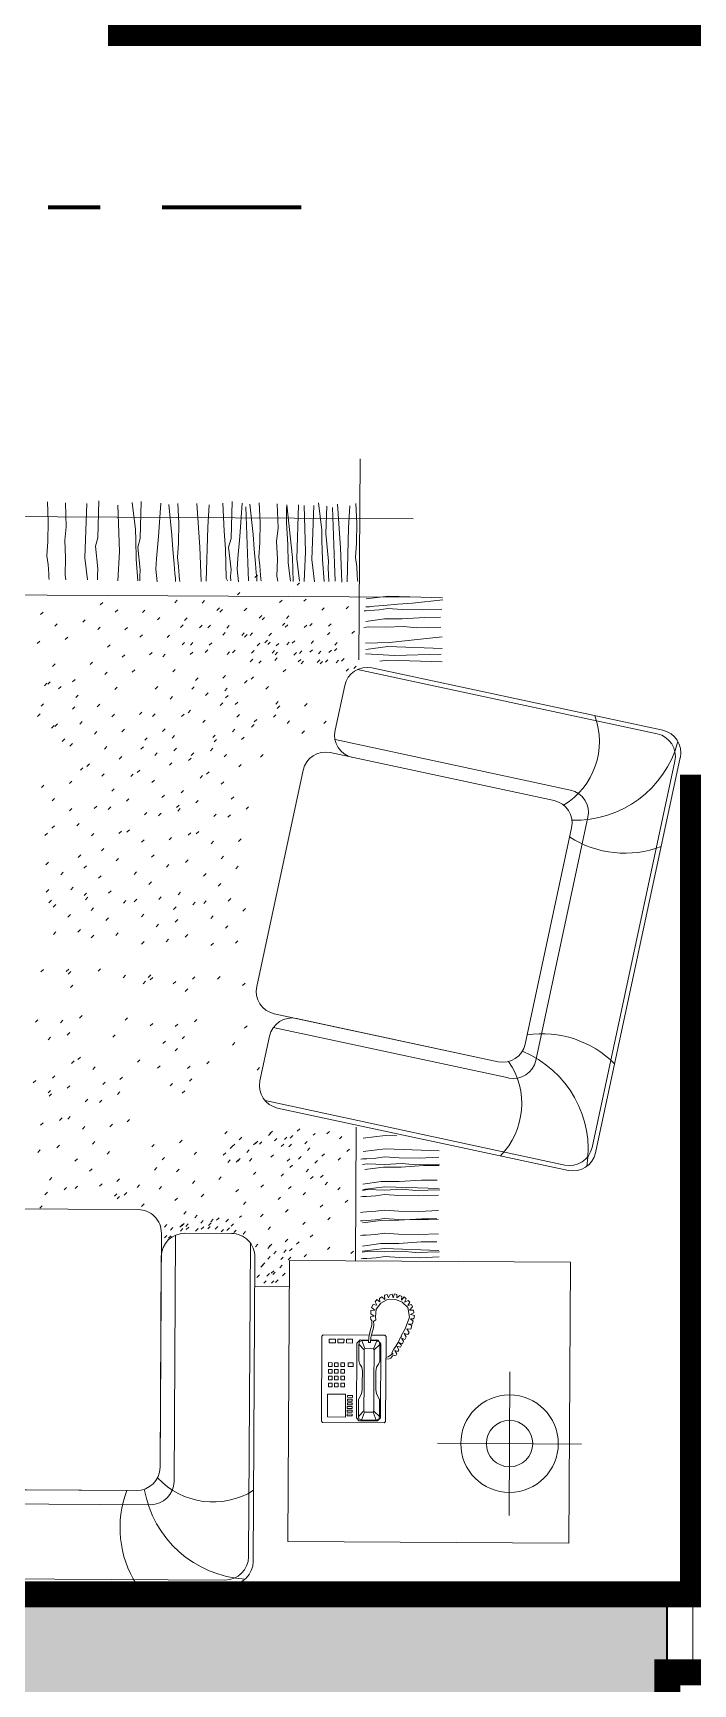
# Model space of a CAD drawing. Header units: metres. Extents: x -144 to 1000, y -717 to 29.
# Drawn here: x 552.843 to 554.111, y -557.442 to -554.27 of the extents above; entities that cross this region are included whole.
import ezdxf

# ---------------------------------------------------------------- set-up
doc = ezdxf.new("R2010")
doc.units = ezdxf.units.M
doc.linetypes.add('basculante modificado', pattern=[0.18, 0.1125, -0.0675])
doc.linetypes.add('Dash Dot 3_16_', pattern=[0.595313, 0.357187, -0.119063, 0, -0.119063])
doc.layers.get('0').update_dxf_attribs({"color": 1})
doc.layers.add('00-MEDICION', color=30, linetype='Continuous')
for name, color, linetype, lineweight in [('A-DETL', 1, 'Continuous', 9), ('A-WALL', 4, 'Continuous', 9), ('G-ANNO-SYMB', 1, 'Continuous', 9), ('G-IMPT', 1, 'Continuous', 9), ('S-COLS', 7, 'Continuous', 9)]:
    doc.layers.add(name, color=color, linetype=linetype, lineweight=lineweight)
doc.layers.add('A-WALL-PATT', color=7, linetype='Continuous', lineweight=35, true_color=0x9c9c9c)

# ---------------------------------------------------------------- blocks, each defined once
blk = doc.blocks.new('JUEGO DE SALA 3 - SALA 3_dwg-332581-Nivel 5')
at = {"layer": 'G-IMPT'}
for p, q in [((-2243.0396, 508.0171), (-2243.0404, 507.6313)), ((-2244.3372, 507.9053), (-2242.9374, 507.9023)), ((-2243.2362, 507.7932), (-2243.241, 507.7884)), ((-2243.1551, 507.7787), (-2243.1599, 507.7739)), ((-2243.3898, 507.7443), (-2243.3946, 507.7395)), ((-2243.3374, 507.7438), (-2243.3421, 507.739)), ((-2243.2697, 507.7599), (-2243.2744, 507.7551)), ((-2243.1886, 507.7454), (-2243.1933, 507.7406)), ((-2243.1424, 507.7474), (-2243.1464, 507.7434)), ((-2243.6476, 507.7206), (-2243.6524, 507.7158)), ((-2243.5331, 507.7394), (-2243.5378, 507.7347)), ((-2243.5044, 507.7255), (-2243.5092, 507.7207)), ((-2243.4519, 507.725), (-2243.4567, 507.7202)), ((-2243.3087, 507.7298), (-2243.3135, 507.7251)), ((-2243.3031, 507.7265), (-2243.3079, 507.7218)), ((-2243.2562, 507.7293), (-2243.261, 507.7245)), ((-2243.2276, 507.7153), (-2243.2324, 507.7106)), ((-2243.222, 507.712), (-2243.2268, 507.7073)), ((-2243.1751, 507.7148), (-2243.1799, 507.7101)), ((-2243.1074, 507.7309), (-2243.1122, 507.7261)), ((-2243.0605, 507.7337), (-2243.0653, 507.7289)), ((-2243.6206, 507.6983), (-2243.6253, 507.6935)), ((-2243.5665, 507.7061), (-2243.5713, 507.7013)), ((-2243.5379, 507.6921), (-2243.5427, 507.6874)), ((-2243.4854, 507.6916), (-2243.4902, 507.6869)), ((-2243.4233, 507.711), (-2243.4281, 507.7062)), ((-2243.3786, 507.6969), (-2243.3834, 507.6921)), ((-2243.3708, 507.7105), (-2243.3756, 507.7057)), ((-2243.3422, 507.6965), (-2243.347, 507.6917)), ((-2243.3261, 507.6964), (-2243.3309, 507.6916)), ((-2243.2975, 507.6824), (-2243.3023, 507.6776)), ((-2243.2897, 507.696), (-2243.2945, 507.6912)), ((-2243.2611, 507.682), (-2243.2659, 507.6772)), ((-2243.245, 507.6819), (-2243.2498, 507.6771)), ((-2243.2086, 507.6815), (-2243.2134, 507.6767)), ((-2243.1829, 507.7012), (-2243.1877, 507.6965)), ((-2243.1774, 507.698), (-2243.1821, 507.6932)), ((-2243.1409, 507.6975), (-2243.1457, 507.6928)), ((-2243.1304, 507.7007), (-2243.1352, 507.696)), ((-2243.0962, 507.6835), (-2243.101, 507.6787)), ((-2243.094, 507.7003), (-2243.0988, 507.6956)), ((-2243.0493, 507.6862), (-2243.0541, 507.6815)), ((-2243.654, 507.6649), (-2243.6588, 507.6602)), ((-2243.6, 507.6728), (-2243.6048, 507.668)), ((-2243.5189, 507.6583), (-2243.5237, 507.6535)), ((-2243.4568, 507.6776), (-2243.4616, 507.6729)), ((-2243.4043, 507.6771), (-2243.4091, 507.6724)), ((-2243.3757, 507.6631), (-2243.3804, 507.6584)), ((-2243.3596, 507.663), (-2243.3644, 507.6583)), ((-2243.331, 507.6491), (-2243.3358, 507.6443)), ((-2243.3232, 507.6626), (-2243.328, 507.6579)), ((-2243.2555, 507.6787), (-2243.2603, 507.6739)), ((-2243.2311, 507.6623), (-2243.2359, 507.6575)), ((-2243.2164, 507.6679), (-2243.2212, 507.6631)), ((-2243.2108, 507.6646), (-2243.2156, 507.6599)), ((-2243.1947, 507.6619), (-2243.1995, 507.6571)), ((-2243.1744, 507.6642), (-2243.1792, 507.6594)), ((-2243.1639, 507.6674), (-2243.1687, 507.6626)), ((-2243.1297, 507.6501), (-2243.1345, 507.6454)), ((-2243.1275, 507.667), (-2243.1323, 507.6622)), ((-2243.0933, 507.6497), (-2243.0981, 507.6449)), ((-2243.0828, 507.6529), (-2243.0876, 507.6481)), ((-2243.0823, 507.6639), (-2243.0871, 507.6591)), ((-2243.6244, 507.6211), (-2243.6292, 507.6163)), ((-2243.5524, 507.6249), (-2243.5572, 507.6202)), ((-2243.4905, 507.6392), (-2243.4953, 507.6345)), ((-2243.4378, 507.6438), (-2243.4426, 507.639)), ((-2243.4125, 507.6403), (-2243.4173, 507.6355)), ((-2243.3598, 507.6448), (-2243.3646, 507.6401)), ((-2243.289, 507.6454), (-2243.2938, 507.6406)), ((-2243.2785, 507.6486), (-2243.2833, 507.6438)), ((-2243.2443, 507.6313), (-2243.2491, 507.6265)), ((-2243.2421, 507.6481), (-2243.2469, 507.6434)), ((-2243.2282, 507.6285), (-2243.2329, 507.6238)), ((-2243.2025, 507.6483), (-2243.2072, 507.6435)), ((-2243.1974, 507.6341), (-2243.2022, 507.6293)), ((-2243.1969, 507.645), (-2243.2017, 507.6402)), ((-2243.1605, 507.6446), (-2243.1653, 507.6398)), ((-2243.1523, 507.6313), (-2243.1571, 507.6265)), ((-2243.15, 507.6478), (-2243.1548, 507.643)), ((-2243.1468, 507.628), (-2243.1515, 507.6232)), ((-2243.1158, 507.6305), (-2243.1206, 507.6258)), ((-2243.1136, 507.6474), (-2243.1184, 507.6426)), ((-2243.1103, 507.6276), (-2243.1151, 507.6228)), ((-2243.0999, 507.6308), (-2243.1046, 507.626)), ((-2243.0794, 507.6301), (-2243.0842, 507.6253)), ((-2243.0689, 507.6333), (-2243.0737, 507.6285)), ((-2243.0457, 507.6188), (-2243.0503, 507.6142)), ((-2243.6335, 507.5869), (-2243.6383, 507.5822)), ((-2243.5859, 507.5916), (-2243.5907, 507.5868)), ((-2243.524, 507.6059), (-2243.5288, 507.6011)), ((-2243.4713, 507.6104), (-2243.4761, 507.6057)), ((-2243.3933, 507.6115), (-2243.3981, 507.6067)), ((-2243.3494, 507.5952), (-2243.3542, 507.5905)), ((-2243.2967, 507.5998), (-2243.3015, 507.595)), ((-2243.2551, 507.5905), (-2243.2599, 507.5857)), ((-2243.2427, 507.5979), (-2243.2474, 507.5932)), ((-2243.1808, 507.6122), (-2243.1856, 507.6075)), ((-2243.0601, 507.6137), (-2243.0648, 507.609)), ((-2242.4664, 507.4909), (-2243.0431, 507.6124)), ((-2242.456, 507.4977), (-2243.0155, 507.6156)), ((-2243.6399, 507.5838), (-2243.6447, 507.579)), ((-2243.6127, 507.5779), (-2243.6175, 507.5731)), ((-2243.5796, 507.5612), (-2243.5844, 507.5565)), ((-2243.5048, 507.5771), (-2243.5095, 507.5723)), ((-2243.4268, 507.5781), (-2243.4315, 507.5734)), ((-2243.3984, 507.5591), (-2243.4031, 507.5543)), ((-2243.3566, 507.5782), (-2243.3614, 507.5734)), ((-2243.3302, 507.5664), (-2243.335, 507.5617)), ((-2243.2933, 507.5756), (-2243.2981, 507.5708)), ((-2243.2916, 507.5618), (-2243.2964, 507.5571)), ((-2243.2143, 507.5789), (-2243.219, 507.5741)), ((-2243.0676, 507.5816), (-2243.0857, 507.4955)), ((-2243.6528, 507.5249), (-2243.6576, 507.5202)), ((-2243.6462, 507.5445), (-2243.651, 507.5398)), ((-2243.5859, 507.5391), (-2243.5907, 507.5343)), ((-2243.5382, 507.5438), (-2243.543, 507.539)), ((-2243.5098, 507.5247), (-2243.5146, 507.52)), ((-2243.4571, 507.5293), (-2243.4619, 507.5245)), ((-2243.4318, 507.5258), (-2243.4366, 507.521)), ((-2243.3761, 507.5256), (-2243.3808, 507.5209)), ((-2243.3637, 507.5331), (-2243.3684, 507.5283)), ((-2243.3018, 507.5474), (-2243.3066, 507.5426)), ((-2243.273, 507.5491), (-2243.2778, 507.5443)), ((-2243.2697, 507.5249), (-2243.2745, 507.5201)), ((-2243.1995, 507.5249), (-2243.2043, 507.5201)), ((-2243.195, 507.5501), (-2243.1998, 507.5453)), ((-2243.1923, 507.5419), (-2243.1971, 507.5372)), ((-2243.1396, 507.5465), (-2243.1444, 507.5417)), ((-2243.6258, 507.5026), (-2243.6305, 507.4978)), ((-2243.6194, 507.5058), (-2243.6241, 507.501)), ((-2243.5717, 507.5104), (-2243.5765, 507.5057)), ((-2243.5433, 507.4914), (-2243.5481, 507.4866)), ((-2243.4906, 507.4959), (-2243.4954, 507.4912)), ((-2243.4126, 507.497), (-2243.4174, 507.4922)), ((-2243.3352, 507.514), (-2243.34, 507.5093)), ((-2243.2781, 507.4967), (-2243.2829, 507.4919)), ((-2243.2413, 507.5058), (-2243.2461, 507.5011)), ((-2243.2363, 507.5158), (-2243.2411, 507.511)), ((-2243.1731, 507.5131), (-2243.1779, 507.5084)), ((-2243.1447, 507.4941), (-2243.1495, 507.4893)), ((-2243.1029, 507.5132), (-2243.1077, 507.5084)), ((-2243.6052, 507.4771), (-2243.61, 507.4723)), ((-2243.5904, 507.4682), (-2243.5952, 507.4634)), ((-2243.5241, 507.4626), (-2243.5289, 507.4578)), ((-2243.4539, 507.4626), (-2243.4587, 507.4579)), ((-2243.4467, 507.4797), (-2243.4515, 507.4749)), ((-2243.394, 507.4842), (-2243.3988, 507.4795)), ((-2243.3907, 507.46), (-2243.3955, 507.4552)), ((-2243.3205, 507.46), (-2243.3253, 507.4553)), ((-2243.316, 507.4853), (-2243.3208, 507.4805)), ((-2243.3133, 507.4771), (-2243.3181, 507.4723)), ((-2243.2606, 507.4816), (-2243.2654, 507.4769)), ((-2242.6331, 507.3822), (-2243.0858, 507.4776)), ((-2243.5576, 507.4293), (-2243.5624, 507.4245)), ((-2243.4957, 507.4436), (-2243.5005, 507.4388)), ((-2243.4275, 507.4509), (-2243.4323, 507.4461)), ((-2243.3991, 507.4318), (-2243.4039, 507.4271)), ((-2243.3623, 507.441), (-2243.3671, 507.4362)), ((-2243.3573, 507.4509), (-2243.3621, 507.4462)), ((-2243.2941, 507.4483), (-2243.2989, 507.4435)), ((-2243.2657, 507.4293), (-2243.2705, 507.4245)), ((-2243.2239, 507.4483), (-2243.2287, 507.4436)), ((-2243.0948, 507.4525), (-2242.6644, 507.3618)), ((-2242.589, 506.6958), (-2242.4324, 507.4388)), ((-2242.422, 507.4456), (-2242.5822, 506.6853)), ((-2243.5911, 507.3959), (-2243.5958, 507.3912)), ((-2243.57, 507.4218), (-2243.5748, 507.417)), ((-2243.5292, 507.4102), (-2243.534, 507.4055)), ((-2243.4734, 507.4101), (-2243.4782, 507.4053)), ((-2243.461, 507.4175), (-2243.4658, 507.4128)), ((-2243.4326, 507.3985), (-2243.4374, 507.3937)), ((-2243.34, 507.4075), (-2243.3448, 507.4027)), ((-2243.3276, 507.415), (-2243.3324, 507.4102)), ((-2243.2992, 507.3959), (-2243.304, 507.3911)), ((-2243.1469, 507.4185), (-2243.2346, 507.0026)), ((-2243.6451, 507.3881), (-2243.6499, 507.3833)), ((-2243.51, 507.3814), (-2243.5147, 507.3767)), ((-2243.4134, 507.3697), (-2243.4182, 507.3649)), ((-2243.3765, 507.3788), (-2243.3813, 507.3741)), ((-2243.28, 507.3671), (-2243.2847, 507.3624)), ((-2243.6245, 507.3626), (-2243.6293, 507.3578)), ((-2243.5911, 507.3434), (-2243.5959, 507.3387)), ((-2243.5434, 507.3481), (-2243.5482, 507.3433)), ((-2243.5163, 507.3466), (-2243.521, 507.3419)), ((-2243.4815, 507.3624), (-2243.4863, 507.3576)), ((-2243.4469, 507.3364), (-2243.4516, 507.3316)), ((-2243.4197, 507.3349), (-2243.4245, 507.3302)), ((-2243.385, 507.3507), (-2243.3897, 507.3459)), ((-2243.3828, 507.3441), (-2243.3876, 507.3393)), ((-2243.3481, 507.3598), (-2243.3529, 507.355)), ((-2243.3134, 507.3338), (-2243.3182, 507.329)), ((-2243.2863, 507.3323), (-2243.291, 507.3276)), ((-2243.2516, 507.3481), (-2243.2563, 507.3433)), ((-2243.6246, 507.3101), (-2243.6293, 507.3053)), ((-2243.5769, 507.3147), (-2243.5817, 507.31)), ((-2243.4958, 507.3003), (-2243.5006, 507.2955)), ((-2243.4803, 507.303), (-2243.4851, 507.2983)), ((-2243.3469, 507.3004), (-2243.3517, 507.2957)), ((-2242.6977, 506.8625), (-2242.5992, 507.3301)), ((-2243.6379, 507.296), (-2243.6426, 507.2912)), ((-2243.5485, 507.2957), (-2243.5533, 507.2909)), ((-2243.4519, 507.284), (-2243.4567, 507.2792)), ((-2243.3992, 507.2885), (-2243.404, 507.2838)), ((-2243.3624, 507.2977), (-2243.3672, 507.2929)), ((-2243.3185, 507.2814), (-2243.3233, 507.2766)), ((-2243.2658, 507.286), (-2243.2706, 507.2812)), ((-2243.6357, 507.2399), (-2243.6405, 507.2351)), ((-2243.5738, 507.2542), (-2243.5786, 507.2494)), ((-2243.5293, 507.2669), (-2243.5341, 507.2622)), ((-2243.5009, 507.2479), (-2243.5057, 507.2431)), ((-2243.4327, 507.2552), (-2243.4375, 507.2504)), ((-2243.3675, 507.2453), (-2243.3723, 507.2405)), ((-2243.2993, 507.2526), (-2243.3041, 507.2479)), ((-2243.6073, 507.2208), (-2243.6121, 507.2161)), ((-2243.5628, 507.2336), (-2243.5676, 507.2288)), ((-2243.5344, 507.2145), (-2243.5392, 507.2098)), ((-2243.4662, 507.2219), (-2243.471, 507.2171)), ((-2243.4043, 507.2362), (-2243.4091, 507.2314)), ((-2243.3328, 507.2193), (-2243.3376, 507.2145)), ((-2243.2709, 507.2336), (-2243.2757, 507.2288)), ((-2243.6351, 507.1874), (-2243.6399, 507.1826)), ((-2243.588, 507.192), (-2243.5928, 507.1873)), ((-2243.5622, 507.1811), (-2243.567, 507.1763)), ((-2243.5596, 507.173), (-2243.5644, 507.1682)), ((-2243.5151, 507.1857), (-2243.5199, 507.181)), ((-2243.4378, 507.2028), (-2243.4426, 507.1981)), ((-2243.4186, 507.174), (-2243.4233, 507.1693)), ((-2243.3817, 507.1832), (-2243.3865, 507.1784)), ((-2243.3044, 507.2002), (-2243.3092, 507.1955)), ((-2243.6297, 507.1669), (-2243.6345, 507.1621)), ((-2243.6215, 507.1587), (-2243.6263, 507.1539)), ((-2243.5486, 507.1524), (-2243.5534, 507.1476)), ((-2243.4867, 507.1667), (-2243.4915, 507.1619)), ((-2243.4656, 507.1694), (-2243.4704, 507.1646)), ((-2243.3902, 507.155), (-2243.3949, 507.1502)), ((-2243.3533, 507.1641), (-2243.3581, 507.1594)), ((-2243.3322, 507.1668), (-2243.337, 507.162)), ((-2243.2852, 507.1714), (-2243.2899, 507.1667)), ((-2243.2568, 507.1524), (-2243.2615, 507.1476)), ((-2243.5931, 507.1396), (-2243.5979, 507.1349)), ((-2243.5739, 507.1109), (-2243.5787, 507.1061)), ((-2243.5202, 507.1334), (-2243.525, 507.1286)), ((-2243.452, 507.1407), (-2243.4568, 507.1359)), ((-2243.4236, 507.1216), (-2243.4284, 507.1169)), ((-2243.3868, 507.1308), (-2243.3916, 507.126)), ((-2243.3186, 507.1381), (-2243.3234, 507.1333)), ((-2243.2902, 507.1191), (-2243.295, 507.1143)), ((-2243.621, 507.1062), (-2243.6257, 507.1014)), ((-2243.5481, 507.0999), (-2243.5528, 507.0952)), ((-2243.501, 507.1046), (-2243.5058, 507.0998)), ((-2243.4515, 507.0882), (-2243.4563, 507.0834)), ((-2243.4044, 507.0929), (-2243.4092, 507.0881)), ((-2243.3676, 507.102), (-2243.3724, 507.0972)), ((-2243.3181, 507.0856), (-2243.3229, 507.0809)), ((-2243.271, 507.0903), (-2243.2758, 507.0855)), ((-2243.6445, 507.0339), (-2243.6493, 507.0292)), ((-2243.596, 507.0346), (-2243.6007, 507.0299)), ((-2243.592, 507.0299), (-2243.5968, 507.0252)), ((-2243.5349, 507.0358), (-2243.5397, 507.0311)), ((-2243.4869, 507.0234), (-2243.4916, 507.0186)), ((-2243.4383, 507.0241), (-2243.4431, 507.0193)), ((-2243.4344, 507.0194), (-2243.4391, 507.0147)), ((-2243.3534, 507.0208), (-2243.3582, 507.0161)), ((-2243.3049, 507.0215), (-2243.3097, 507.0168)), ((-2243.5879, 507.0041), (-2243.5927, 506.9993)), ((-2243.4482, 507.012), (-2243.453, 507.0072)), ((-2243.3903, 507.0117), (-2243.3951, 507.0069)), ((-2243.3671, 506.9975), (-2243.3718, 506.9928)), ((-2243.2569, 507.0091), (-2243.2616, 507.0043)), ((-2243.6548, 506.9374), (-2243.6596, 506.9326)), ((-2243.6069, 506.9364), (-2243.6117, 506.9316)), ((-2243.5701, 506.9455), (-2243.5749, 506.9407)), ((-2243.4827, 506.9415), (-2243.4874, 506.9368)), ((-2243.434, 506.9308), (-2243.4388, 506.9261)), ((-2243.3861, 506.9298), (-2243.3909, 506.925)), ((-2243.3493, 506.9389), (-2243.354, 506.9342)), ((-2243.2527, 506.9272), (-2243.2575, 506.9225)), ((-2242.7498, 506.8286), (-2243.2024, 506.924)), ((-2243.1594, 506.9418), (-2243.1594, 506.9419)), ((-2243.6304, 506.9037), (-2243.6352, 506.899)), ((-2243.5936, 506.9129), (-2243.5984, 506.9081)), ((-2243.5062, 506.9089), (-2243.511, 506.9041)), ((-2243.4096, 506.8972), (-2243.4144, 506.8924)), ((-2243.3728, 506.9063), (-2243.3776, 506.9015)), ((-2243.2762, 506.8946), (-2243.281, 506.8898)), ((-2243.2278, 506.8214), (-2243.2097, 506.9075)), ((-2243.5852, 506.8585), (-2243.59, 506.8537)), ((-2243.5728, 506.866), (-2243.5776, 506.8612)), ((-2243.4586, 506.8611), (-2243.4633, 506.8563)), ((-2243.3864, 506.883), (-2243.3912, 506.8782)), ((-2243.3252, 506.8585), (-2243.3299, 506.8537)), ((-2243.6217, 506.8298), (-2243.6265, 506.8251)), ((-2243.5444, 506.8469), (-2243.5492, 506.8422)), ((-2243.492, 506.8277), (-2243.4968, 506.823)), ((-2243.4199, 506.8497), (-2243.4247, 506.8449)), ((-2243.362, 506.8493), (-2243.3668, 506.8446)), ((-2243.3586, 506.8251), (-2243.3634, 506.8204)), ((-2243.2286, 506.8468), (-2243.2334, 506.842)), ((-2243.6586, 506.8207), (-2243.6633, 506.816)), ((-2243.6302, 506.8017), (-2243.6349, 506.7969)), ((-2243.628, 506.7951), (-2243.6328, 506.7903)), ((-2243.5933, 506.8108), (-2243.5981, 506.806)), ((-2243.5252, 506.8181), (-2243.5299, 506.8134)), ((-2243.4968, 506.7991), (-2243.5015, 506.7943)), ((-2243.3955, 506.816), (-2243.4002, 506.8112)), ((-2243.3722, 506.8018), (-2243.377, 506.7971)), ((-2243.5586, 506.7848), (-2243.5634, 506.78)), ((-2243.5315, 506.7833), (-2243.5362, 506.7786)), ((-2242.6411, 506.6618), (-2243.2178, 506.7834)), ((-2242.6343, 506.6514), (-2243.1938, 506.7693)), ((-2243.6444, 506.7395), (-2243.6492, 506.7348)), ((-2243.6076, 506.7487), (-2243.6124, 506.7439)), ((-2243.5921, 506.7515), (-2243.5969, 506.7467)), ((-2243.5637, 506.7324), (-2243.5685, 506.7276)), ((-2243.511, 506.737), (-2243.5158, 506.7322)), ((-2243.4779, 506.7465), (-2243.4827, 506.7418)), ((-2243.1508, 506.7295), (-2243.1556, 506.7248)), ((-2243.0423, 506.7332), (-2243.0428, 506.4761)), ((-2243.5445, 506.7036), (-2243.5493, 506.6989)), ((-2243.4303, 506.6987), (-2243.4351, 506.694)), ((-2243.3769, 506.7068), (-2243.3817, 506.702)), ((-2243.2903, 506.724), (-2243.2951, 506.7193)), ((-2243.2758, 506.6998), (-2243.2806, 506.695)), ((-2243.2624, 506.7128), (-2243.2672, 506.708)), ((-2243.2346, 506.7031), (-2243.2394, 506.6983)), ((-2243.2316, 506.7052), (-2243.2364, 506.7004)), ((-2243.2235, 506.7045), (-2243.2283, 506.6998)), ((-2243.2064, 506.7212), (-2243.2112, 506.7165)), ((-2243.2035, 506.7249), (-2243.2082, 506.7201)), ((-2243.1946, 506.711), (-2243.1994, 506.7062)), ((-2243.1814, 506.6998), (-2243.1862, 506.6951)), ((-2243.1755, 506.7136), (-2243.1803, 506.7088)), ((-2243.1667, 506.6997), (-2243.1715, 506.695)), ((-2243.1642, 506.7165), (-2243.169, 506.7118)), ((-2243.1363, 506.7053), (-2243.1411, 506.7005)), ((-2243.1211, 506.7208), (-2243.1248, 506.7172)), ((-2243.094, 506.7247), (-2243.0988, 506.72)), ((-2243.0697, 506.715), (-2243.0745, 506.7103)), ((-2243.6495, 506.6872), (-2243.6543, 506.6824)), ((-2243.6127, 506.6963), (-2243.6175, 506.6915)), ((-2243.578, 506.6703), (-2243.5828, 506.6655)), ((-2243.5161, 506.6846), (-2243.5209, 506.6798)), ((-2243.4104, 506.6735), (-2243.4152, 506.6687)), ((-2243.3492, 506.6842), (-2243.3539, 506.6795)), ((-2243.293, 506.6831), (-2243.2978, 506.6783)), ((-2243.2842, 506.6692), (-2243.2889, 506.6644)), ((-2243.2796, 506.6961), (-2243.2843, 506.6913)), ((-2243.2681, 506.6697), (-2243.2728, 506.665)), ((-2243.2651, 506.6719), (-2243.2698, 506.6671)), ((-2243.2479, 506.6886), (-2243.2527, 506.6838)), ((-2243.2426, 506.672), (-2243.2474, 506.6672)), ((-2243.2014, 506.6795), (-2243.2062, 506.6747)), ((-2243.1698, 506.6719), (-2243.1746, 506.6672)), ((-2243.1483, 506.6762), (-2243.153, 506.6715)), ((-2243.1311, 506.6929), (-2243.1359, 506.6882)), ((-2243.1166, 506.6687), (-2243.1214, 506.6639)), ((-2243.1032, 506.6817), (-2243.108, 506.6769)), ((-2243.0724, 506.6741), (-2243.0771, 506.6693)), ((-2243.0552, 506.6908), (-2243.06, 506.686)), ((-2243.6269, 506.6342), (-2243.6317, 506.6294)), ((-2243.5496, 506.6512), (-2243.5544, 506.6465)), ((-2243.4251, 506.654), (-2243.4299, 506.6492)), ((-2243.3826, 506.6509), (-2243.3874, 506.6461)), ((-2243.3015, 506.6364), (-2243.3063, 506.6316)), ((-2243.2349, 506.6461), (-2243.2397, 506.6414)), ((-2243.1817, 506.6429), (-2243.1865, 506.6381)), ((-2243.1646, 506.6596), (-2243.1694, 506.6548)), ((-2243.1338, 506.652), (-2243.1385, 506.6472)), ((-2243.1249, 506.6381), (-2243.1297, 506.6333)), ((-2243.1058, 506.6407), (-2243.1106, 506.636)), ((-2243.6353, 506.606), (-2243.6401, 506.6012)), ((-2243.5985, 506.6151), (-2243.6033, 506.6104)), ((-2243.5774, 506.6178), (-2243.5822, 506.613)), ((-2243.5303, 506.6225), (-2243.5351, 506.6177)), ((-2243.5019, 506.6034), (-2243.5067, 506.5986)), ((-2243.4972, 506.632), (-2243.502, 506.6273)), ((-2243.483, 506.6058), (-2243.4878, 506.6011)), ((-2243.4586, 506.6206), (-2243.4633, 506.6159)), ((-2243.4161, 506.6175), (-2243.4209, 506.6128)), ((-2243.352, 506.6288), (-2243.3568, 506.624)), ((-2243.335, 506.6031), (-2243.3398, 506.5983)), ((-2243.2684, 506.6128), (-2243.2732, 506.608)), ((-2243.2204, 506.6219), (-2243.2252, 506.6171)), ((-2243.1672, 506.6187), (-2243.172, 506.6139)), ((-2243.1393, 506.6074), (-2243.1441, 506.6026)), ((-2243.097, 506.6269), (-2243.1018, 506.6221)), ((-2243.0727, 506.6172), (-2243.0775, 506.6124)), ((-2243.884, 506.5742), (-2243.461, 506.5733)), ((-2243.6453, 506.5799), (-2243.6501, 506.5751)), ((-2243.4968, 506.5984), (-2243.5016, 506.5937)), ((-2243.4496, 506.5842), (-2243.4544, 506.5794)), ((-2243.3855, 506.5954), (-2243.3903, 506.5907)), ((-2243.2539, 506.5886), (-2243.2587, 506.5838)), ((-2243.1873, 506.5983), (-2243.1921, 506.5936)), ((-2243.1728, 506.5741), (-2243.1776, 506.5693)), ((-2243.1062, 506.5838), (-2243.111, 506.5791)), ((-2243.0582, 506.5929), (-2243.063, 506.5882)), ((-2243.4057, 506.5446), (-2243.4105, 506.5399)), ((-2243.394, 506.5389), (-2243.3988, 506.5341)), ((-2243.3756, 506.5446), (-2243.3804, 506.5398)), ((-2243.3726, 506.5467), (-2243.3774, 506.5419)), ((-2243.3685, 506.5697), (-2243.3733, 506.565)), ((-2243.3646, 506.546), (-2243.3694, 506.5412)), ((-2243.3635, 506.54), (-2243.3683, 506.5352)), ((-2243.3474, 506.5627), (-2243.3522, 506.5579)), ((-2243.3357, 506.5525), (-2243.3405, 506.5477)), ((-2243.3346, 506.5406), (-2243.3394, 506.5359)), ((-2243.3224, 506.5413), (-2243.3272, 506.5366)), ((-2243.3208, 506.5481), (-2243.3256, 506.5433)), ((-2243.3166, 506.5551), (-2243.3214, 506.5503)), ((-2243.3078, 506.5412), (-2243.3126, 506.5364)), ((-2243.3053, 506.558), (-2243.3101, 506.5533)), ((-2243.2874, 506.5552), (-2243.2922, 506.5505)), ((-2243.2853, 506.5386), (-2243.2901, 506.5338)), ((-2243.2774, 506.5468), (-2243.2821, 506.542)), ((-2243.2622, 506.5622), (-2243.2658, 506.5586)), ((-2243.2208, 506.565), (-2243.2256, 506.5602)), ((-2243.2063, 506.5407), (-2243.2111, 506.536)), ((-2243.1397, 506.5505), (-2243.1445, 506.5457)), ((-2243.0917, 506.5596), (-2243.0965, 506.5548)), ((-2243.4054, 506.5237), (-2243.4102, 506.519)), ((-2243.3974, 506.523), (-2243.4022, 506.5183)), ((-2243.3901, 506.0512), (-2243.3891, 506.5244)), ((-2243.3749, 506.537), (-2243.3796, 506.5323)), ((-2243.2811, 506.5279), (-2243.3711, 506.5281)), ((-2243.3457, 506.5372), (-2243.3504, 506.5324)), ((-2243.2966, 506.5357), (-2243.3014, 506.5309)), ((-2243.2722, 506.5344), (-2243.2769, 506.5297)), ((-2243.2543, 506.5316), (-2243.259, 506.5269)), ((-2243.2464, 505.9068), (-2243.2451, 506.5098)), ((-2243.2306, 506.5074), (-2243.2354, 506.5026)), ((-2243.2039, 506.5079), (-2243.2087, 506.5031)), ((-2243.1732, 506.5171), (-2243.1779, 506.5124)), ((-2243.1513, 506.5125), (-2243.1561, 506.5078)), ((-2243.1252, 506.5262), (-2243.13, 506.5215)), ((-2243.2374, 505.8978), (-2243.2362, 506.4828)), ((-2243.2068, 506.5042), (-2243.2116, 506.4994)), ((-2243.2066, 506.4838), (-2243.2114, 506.479)), ((-2243.1951, 506.494), (-2243.1999, 506.4892)), ((-2243.1818, 506.4828), (-2243.1866, 506.4781)), ((-2243.176, 506.4966), (-2243.1808, 506.4918)), ((-2243.1672, 506.4827), (-2243.172, 506.4779)), ((-2243.1647, 506.4995), (-2243.1695, 506.4948)), ((-2243.1368, 506.4883), (-2243.1416, 506.4835)), ((-2243.092, 506.5026), (-2243.0968, 506.4979)), ((-2243.0469, 506.495), (-2243.0517, 506.4902)), ((-2243.2273, 506.4486), (-2243.2321, 506.4438)), ((-2243.2203, 506.4679), (-2243.225, 506.4631)), ((-2243.2174, 506.4715), (-2243.2221, 506.4667)), ((-2243.2083, 506.4512), (-2243.213, 506.4464)), ((-2243.2, 506.4566), (-2243.2048, 506.4518)), ((-2243.1969, 506.4541), (-2243.2017, 506.4494)), ((-2243.1835, 506.4671), (-2243.1883, 506.4624)), ((-2243.1781, 506.452), (-2243.1829, 506.4472)), ((-2243.2363, 506.426), (-2243.1698, 506.4259)), ((-2243.2141, 506.4374), (-2243.2189, 506.4327)), ((-2243.1994, 506.4373), (-2243.2042, 506.4326)), ((-2243.1915, 506.439), (-2243.1963, 506.4342)), ((-2243.0131, 506.323), (-2243.0015, 506.3229)), ((-2242.7459, 505.9879), (-2242.7453, 506.2642)), ((-2243.0303, 506.17), (-2243.0019, 506.17)), ((-2242.9959, 506.1771), (-2243.0066, 506.1878)), ((-2242.8837, 506.1263), (-2242.6075, 506.1257)), ((-2244.9292, 506.0094), (-2243.4352, 506.0062)), ((-2245.0825, 505.8568), (-2243.2825, 505.8529)), ((-2245.0735, 505.8658), (-2243.2915, 505.8619))]:
    blk.add_line(p, q, dxfattribs=at)
at = {"layer": 'G-IMPT', "flags": 128}
for points in [[(-2243.5411, 507.9347), (-2243.543, 507.8636), (-2243.5477, 507.8475), (-2243.5427, 507.8038), (-2243.5436, 507.7907), (-2243.5432, 507.7827)], [(-2243.2851, 507.9342), (-2243.2869, 507.863), (-2243.2916, 507.8469), (-2243.2866, 507.8033), (-2243.2875, 507.7902), (-2243.2871, 507.7821)], [(-2243.6402, 507.9326), (-2243.6386, 507.8949), (-2243.6391, 507.8563), (-2243.6409, 507.8288), (-2243.6384, 507.8119), (-2243.6372, 507.7941), (-2243.6367, 507.7869), (-2243.6363, 507.783)], [(-2243.6055, 507.9308), (-2243.6039, 507.8846), (-2243.6065, 507.8588), (-2243.6049, 507.8249), (-2243.6058, 507.7919), (-2243.6042, 507.7826)], [(-2243.5647, 507.9294), (-2243.5679, 507.8253), (-2243.5625, 507.7829)], [(-2243.5047, 507.9266), (-2243.5015, 507.8376), (-2243.5042, 507.7809)], [(-2243.4772, 507.932), (-2243.4706, 507.8799), (-2243.4702, 507.86), (-2243.469, 507.8232), (-2243.4657, 507.7812)], [(-2243.4597, 507.9335), (-2243.4616, 507.8624), (-2243.4663, 507.8463), (-2243.4613, 507.8026), (-2243.4621, 507.7895), (-2243.4617, 507.7815)], [(-2243.4224, 507.9305), (-2243.4263, 507.8665), (-2243.4302, 507.8246), (-2243.4311, 507.8038), (-2243.4286, 507.7793)], [(-2243.4071, 507.9279), (-2243.4005, 507.8694), (-2243.3988, 507.8415), (-2243.3959, 507.8139), (-2243.3947, 507.7957), (-2243.3935, 507.7868), (-2243.3935, 507.78)], [(-2243.3893, 507.93), (-2243.3877, 507.8923), (-2243.3882, 507.8537), (-2243.39, 507.8262), (-2243.3875, 507.8093), (-2243.3863, 507.7915), (-2243.3858, 507.7843), (-2243.3854, 507.7805)], [(-2243.353, 507.9303), (-2243.3468, 507.8464), (-2243.3444, 507.7807)], [(-2243.3293, 507.9277), (-2243.3319, 507.8851), (-2243.3342, 507.7813)], [(-2243.3029, 507.9312), (-2243.3, 507.8774), (-2243.2976, 507.8427), (-2243.296, 507.7872), (-2243.2935, 507.7817)], [(-2243.2661, 507.9312), (-2243.27, 507.8672), (-2243.2739, 507.8253), (-2243.2748, 507.8045), (-2243.2723, 507.78)], [(-2243.2585, 507.9241), (-2243.2545, 507.8165), (-2243.2533, 507.7822)], [(-2243.2508, 507.9296), (-2243.2442, 507.8711), (-2243.2425, 507.8432), (-2243.2396, 507.8157), (-2243.2384, 507.7974), (-2243.2372, 507.7885), (-2243.2372, 507.7818)], [(-2243.233, 507.9317), (-2243.2314, 507.894), (-2243.2319, 507.8555), (-2243.2337, 507.8279), (-2243.2312, 507.811), (-2243.2299, 507.7932), (-2243.2295, 507.786), (-2243.2291, 507.7822)], [(-2243.1983, 507.9299), (-2243.1967, 507.8838), (-2243.1993, 507.8579), (-2243.1977, 507.824), (-2243.1986, 507.791), (-2243.197, 507.7817)], [(-2243.1807, 507.9248), (-2243.1804, 507.8947), (-2243.1775, 507.8515), (-2243.1772, 507.8172), (-2243.1722, 507.7816)], [(-2243.1799, 507.9282), (-2243.1687, 507.8274), (-2243.1671, 507.7812)], [(-2243.1575, 507.9286), (-2243.1607, 507.8244), (-2243.1552, 507.782)], [(-2243.1469, 507.9269), (-2243.1437, 507.8379), (-2243.1464, 507.7812)], [(-2243.1284, 507.9275), (-2243.1316, 507.8233), (-2243.1262, 507.7809)], [(-2243.1194, 507.9323), (-2243.1127, 507.8802), (-2243.1123, 507.8603), (-2243.1111, 507.8234), (-2243.1078, 507.7815)], [(-2243.1029, 507.9263), (-2243.1047, 507.8734), (-2243.0993, 507.8204), (-2243.1002, 507.8077), (-2243.099, 507.7815)], [(-2243.0919, 507.9238), (-2243.0879, 507.8162), (-2243.0867, 507.7819)], [(-2243.0826, 507.9297), (-2243.0764, 507.8458), (-2243.074, 507.7802)], [(-2243.0588, 507.9271), (-2243.0614, 507.8845), (-2243.0637, 507.7807)], [(-2243.0472, 507.9313), (-2243.0456, 507.8936), (-2243.0461, 507.8551), (-2243.0478, 507.8275), (-2243.0453, 507.8106), (-2243.0441, 507.7928), (-2243.0437, 507.7856), (-2243.0433, 507.7818)], [(-2245.2681, 506.4258), (-2245.2652, 507.7566), (-2242.9438, 507.7516)], [(-2242.8794, 507.7468), (-2242.9378, 507.7401), (-2242.9658, 507.7385), (-2242.9933, 507.7356), (-2243.0115, 507.7343), (-2243.0204, 507.7331), (-2243.0272, 507.7331)], [(-2242.8802, 507.7507), (-2242.9844, 507.7538), (-2243.0268, 507.7484)], [(-2242.8813, 507.729), (-2242.919, 507.7274), (-2242.9575, 507.7279), (-2242.985, 507.7296), (-2243.002, 507.7271), (-2243.0198, 507.7259), (-2243.027, 507.7255), (-2243.0308, 507.7251)], [(-2242.8841, 507.7133), (-2242.9142, 507.713), (-2242.9574, 507.7101), (-2242.9917, 507.7098), (-2243.0273, 507.7048)], [(-2242.883, 507.6943), (-2242.9292, 507.6927), (-2242.955, 507.6953), (-2242.9889, 507.6937), (-2243.022, 507.6946), (-2243.0313, 507.6929)], [(-2242.8808, 507.6758), (-2242.9816, 507.6646), (-2243.0278, 507.663)], [(-2242.8804, 507.6534), (-2242.9846, 507.6566), (-2243.027, 507.6512)], [(-2242.8821, 507.6428), (-2242.9711, 507.6396), (-2243.0278, 507.6423)], [(-2242.8805, 507.6275), (-2242.9847, 507.6307), (-2243.0005, 507.6287)], [(-2243.1576, 506.9415), (-2242.7702, 506.8598), (-2243.2006, 506.9505)], [(-2242.9641, 506.7167), (-2242.9866, 506.7174), (-2243.029, 506.712)], [(-2242.8835, 506.6757), (-2242.9212, 506.6741), (-2242.9598, 506.6746), (-2242.9873, 506.6763), (-2243.0042, 506.6738), (-2243.022, 506.6726), (-2243.0292, 506.6722), (-2243.033, 506.6718)], [(-2242.8825, 506.6883), (-2242.9867, 506.6915), (-2243.029, 506.6861)], [(-2242.8821, 506.6625), (-2242.9282, 506.6609), (-2242.9541, 506.6635), (-2242.9879, 506.6618), (-2243.021, 506.6628), (-2243.0303, 506.6611)], [(-2242.8824, 506.66), (-2242.9125, 506.6597), (-2242.9557, 506.6568), (-2242.99, 506.6565), (-2243.0256, 506.6515)], [(-2242.8837, 506.6031), (-2242.9214, 506.6014), (-2242.9599, 506.6019), (-2242.9874, 506.6037), (-2243.0044, 506.6012), (-2243.0222, 506.6), (-2243.0294, 506.5996), (-2243.0332, 506.5991)], [(-2242.8864, 506.6321), (-2242.9165, 506.6318), (-2242.9597, 506.6289), (-2242.994, 506.6286), (-2243.0296, 506.6236)], [(-2242.8814, 506.6131), (-2242.9275, 506.6115), (-2242.9534, 506.6141), (-2242.9873, 506.6125), (-2243.0203, 506.6134), (-2243.0296, 506.6117)], [(-2242.8826, 506.6157), (-2242.9868, 506.6189), (-2243.0292, 506.6135)], [(-2242.8837, 506.5733), (-2242.9214, 506.5717), (-2242.96, 506.5722), (-2242.9875, 506.574), (-2243.0044, 506.5715), (-2243.0222, 506.5702), (-2243.0294, 506.5698), (-2243.0333, 506.5694)], [(-2242.8838, 506.5568), (-2242.9215, 506.5552), (-2242.96, 506.5557), (-2242.9875, 506.5575), (-2243.0045, 506.555), (-2243.0223, 506.5537), (-2243.0295, 506.5533), (-2243.0333, 506.5529)], [(-2242.8866, 506.5577), (-2242.9166, 506.5573), (-2242.9599, 506.5544), (-2242.9942, 506.5541), (-2243.0297, 506.5491)], [(-2243.4162, 506.4832), (-2243.4171, 506.0782), (-2243.4161, 506.5282)], [(-2242.8838, 506.5289), (-2242.9215, 506.5273), (-2242.9601, 506.5278), (-2242.9876, 506.5296), (-2243.0045, 506.5271), (-2243.0223, 506.5258), (-2243.0295, 506.5254), (-2243.0333, 506.525)], [(-2242.8867, 506.5133), (-2242.9167, 506.5129), (-2242.9599, 506.51), (-2242.9943, 506.5097), (-2243.0298, 506.5047)], [(-2242.8823, 506.4842), (-2242.92, 506.4825), (-2242.9586, 506.4831), (-2242.9861, 506.4848), (-2243.003, 506.4823), (-2243.0208, 506.4811), (-2243.028, 506.4807), (-2243.0319, 506.4802)], [(-2242.8816, 506.4942), (-2242.9278, 506.4926), (-2242.9536, 506.4952), (-2242.9875, 506.4936), (-2243.0205, 506.4945), (-2243.0299, 506.4928)], [(-2242.8829, 506.4968), (-2242.9871, 506.5), (-2243.0294, 506.4946)], [(-2242.9864, 506.4024), (-2242.9871, 506.4103), (-2242.982, 506.4117), (-2242.9789, 506.4052)], [(-2242.9789, 506.4052), (-2242.976, 506.4117), (-2242.972, 506.4122), (-2242.9703, 506.4052)], [(-2242.9703, 506.4052), (-2242.9676, 506.4129), (-2242.9631, 506.4117), (-2242.9629, 506.4052), (-2242.9573, 506.41), (-2242.9535, 506.4081), (-2242.9542, 506.4008)], [(-2243.0168, 506.3297), (-2243.0139, 506.3417), (-2243.011, 506.3529), (-2243.0112, 506.3592), (-2243.0105, 506.3606), (-2243.0131, 506.3633), (-2243.0136, 506.369), (-2243.0066, 506.3702), (-2243.0133, 506.3743), (-2243.0128, 506.3808), (-2243.0051, 506.3815), (-2243.0119, 506.3868), (-2243.0087, 506.3923), (-2243.0015, 506.3909), (-2243.0049, 506.3976), (-2243.0013, 506.4019)], [(-2242.9838, 506.2909), (-2242.9794, 506.2919), (-2242.9768, 506.2938), (-2242.9736, 506.2959), (-2242.9722, 506.2974), (-2242.9698, 506.2974), (-2242.9727, 506.2998), (-2242.9683, 506.307), (-2242.9606, 506.3199), (-2242.9556, 506.3298), (-2242.9539, 506.3302), (-2242.9546, 506.3322), (-2242.9469, 506.3461), (-2242.9389, 506.3686), (-2242.9422, 506.3867), (-2242.9528, 506.397), (-2242.9667, 506.403), (-2242.9811, 506.4019), (-2242.9938, 506.3952), (-2243.003, 506.3837), (-2243.0042, 506.3685), (-2243.0033, 506.363)], [(-2243.0013, 506.4019), (-2242.9958, 506.3978), (-2242.9967, 506.4043), (-2242.9921, 506.4072), (-2242.9864, 506.4024)], [(-2242.9542, 506.4008), (-2242.9492, 506.4071), (-2242.9453, 506.4037), (-2242.9482, 506.3972), (-2242.9415, 506.4001), (-2242.9384, 506.3972), (-2242.9418, 506.3907), (-2242.9348, 506.3929)], [(-2242.9348, 506.3929), (-2242.9329, 506.3881), (-2242.9387, 506.3816), (-2242.9312, 506.3818)], [(-2242.9312, 506.3818), (-2242.9303, 506.377), (-2242.9365, 506.3734), (-2242.9291, 506.3713), (-2242.9303, 506.3653)], [(-2243.0033, 506.363), (-2243.0076, 506.3599), (-2243.0074, 506.3536), (-2243.0081, 506.3479), (-2243.011, 506.3366)], [(-2242.9303, 506.3653), (-2242.9368, 506.3653), (-2242.9317, 506.3605), (-2242.9334, 506.3549), (-2242.9411, 506.3552)], [(-2242.9411, 506.3552), (-2242.9342, 506.3525), (-2242.9363, 506.3453)], [(-2243.0158, 506.3337), (-2243.1047, 506.3338), (-2243.1071, 506.3315), (-2243.1074, 506.1678), (-2243.1051, 506.1654), (-2242.9865, 506.1652), (-2242.9841, 506.1675), (-2242.9837, 506.3312), (-2242.9861, 506.3336), (-2243.0117, 506.3336)], [(-2243.0169, 506.3242), (-2243.0336, 506.3242), (-2243.0395, 506.3183), (-2243.0398, 506.1748), (-2243.0351, 506.1688), (-2242.9995, 506.1688), (-2242.9936, 506.1747), (-2242.9933, 506.317), (-2242.9992, 506.3241), (-2243.0131, 506.3242)], [(-2243.0169, 506.323), (-2243.03, 506.323), (-2243.0348, 506.3206), (-2243.0359, 506.3159), (-2243.036, 506.2839), (-2243.0337, 506.2779), (-2243.0301, 506.272), (-2243.0289, 506.2637), (-2243.029, 506.2412)], [(-2243.0359, 506.3159), (-2243.0253, 506.3052), (-2243.0241, 506.3076), (-2243.03, 506.323)], [(-2243.011, 506.3366), (-2243.0127, 506.3289), (-2243.0134, 506.3194), (-2243.017, 506.3194), (-2243.0168, 506.3297)], [(-2243.0075, 506.3075), (-2243.0015, 506.3229), (-2242.9968, 506.3206), (-2242.9956, 506.3158), (-2242.9957, 506.2838), (-2242.9981, 506.2779), (-2243.0016, 506.2719), (-2243.0029, 506.2637)], [(-2242.9392, 506.3391), (-2242.9419, 506.3353), (-2242.9486, 506.3372), (-2242.945, 506.3307), (-2242.9477, 506.3257), (-2242.9541, 506.3278), (-2242.9498, 506.3223), (-2242.9522, 506.317), (-2242.9587, 506.3199), (-2242.9537, 506.3144), (-2242.9556, 506.3105), (-2242.9626, 506.3127), (-2242.9587, 506.3058), (-2242.9607, 506.3022), (-2242.9669, 506.3041), (-2242.9631, 506.2978), (-2242.964, 506.2952), (-2242.9667, 506.2945), (-2242.971, 506.2942), (-2242.9744, 506.2897), (-2242.9773, 506.288), (-2242.9838, 506.2873)], [(-2242.9363, 506.3453), (-2242.9435, 506.3461), (-2242.9392, 506.3391)], [(-2243.0253, 506.3052), (-2243.0254, 506.2412), (-2243.0255, 506.1878)], [(-2243.0063, 506.3052), (-2243.0075, 506.3075), (-2243.0241, 506.3076)], [(-2242.9956, 506.3158), (-2243.0063, 506.3052), (-2243.0065, 506.2411), (-2243.0066, 506.1878), (-2243.0078, 506.1854)], [(-2243.0029, 506.2293), (-2243.0029, 506.2411), (-2243.0029, 506.2637)], [(-2243.0244, 506.1854), (-2243.0303, 506.17), (-2243.0351, 506.1724), (-2243.0362, 506.1771), (-2243.0362, 506.2092), (-2243.0338, 506.2151), (-2243.0302, 506.221), (-2243.029, 506.2293), (-2243.029, 506.2412)], [(-2242.9982, 506.215), (-2243.0018, 506.221), (-2243.0029, 506.2293)], [(-2243.0362, 506.1771), (-2243.0255, 506.1878), (-2243.0244, 506.1854), (-2243.0078, 506.1854), (-2243.0019, 506.17), (-2242.9971, 506.1723), (-2242.9959, 506.1771), (-2242.9959, 506.2091), (-2242.9982, 506.215)], [(-2243.8852, 506.0342), (-2243.4622, 506.0333), (-2244.9022, 506.0364)]]:
    blk.add_lwpolyline(points, dxfattribs=at)
for points in [[(-2242.6304, 507.3097), (-2242.7181, 506.8938)], [(-2242.6297, 506.4752), (-2243.1697, 506.4764), (-2243.1709, 505.9364), (-2242.6309, 505.9352)], [(-2243.081, 506.3255), (-2243.081, 506.3184), (-2243.0929, 506.3184), (-2243.0929, 506.3255)], [(-2243.0644, 506.3255), (-2243.0644, 506.3183), (-2243.0763, 506.3184), (-2243.0763, 506.3255)], [(-2243.0597, 506.3183), (-2243.0597, 506.3254), (-2243.0478, 506.3254), (-2243.0478, 506.3183)], [(-2243.0942, 506.2733), (-2243.087, 506.2733), (-2243.087, 506.2804), (-2243.0941, 506.2804)], [(-2243.0942, 506.2603), (-2243.0871, 506.2603), (-2243.0871, 506.2674), (-2243.0942, 506.2674)], [(-2243.0942, 506.2472), (-2243.0871, 506.2472), (-2243.0871, 506.2543), (-2243.0942, 506.2544)], [(-2243.0824, 506.2472), (-2243.0752, 506.2472), (-2243.0752, 506.2543), (-2243.0823, 506.2543)], [(-2243.0752, 506.2733), (-2243.0752, 506.2804), (-2243.0823, 506.2804), (-2243.0823, 506.2733)], [(-2243.0752, 506.2602), (-2243.0752, 506.2674), (-2243.0823, 506.2674), (-2243.0823, 506.2603)], [(-2243.0633, 506.2602), (-2243.0633, 506.2673), (-2243.0704, 506.2674), (-2243.0705, 506.2602)], [(-2243.0634, 506.2472), (-2243.0634, 506.2543), (-2243.0705, 506.2543), (-2243.0705, 506.2472)], [(-2243.0633, 506.2733), (-2243.0633, 506.2804), (-2243.0704, 506.2804), (-2243.0704, 506.2733)], [(-2243.0562, 506.2733), (-2243.0467, 506.2732), (-2243.0467, 506.2803), (-2243.0562, 506.2804)], [(-2243.0942, 506.2342), (-2243.0871, 506.2342), (-2243.0871, 506.2413), (-2243.0942, 506.2413)], [(-2243.0753, 506.2342), (-2243.0752, 506.2413), (-2243.0824, 506.2413), (-2243.0824, 506.2342)], [(-2243.0634, 506.2341), (-2243.0634, 506.2412), (-2243.0705, 506.2413), (-2243.0705, 506.2341)], [(-2243.0612, 506.176), (-2243.0611, 506.2199), (-2243.0955, 506.22), (-2243.0956, 506.1761)], [(-2243.0481, 506.1961), (-2243.0481, 506.1926), (-2243.0576, 506.1926), (-2243.0576, 506.1962)], [(-2243.048, 506.2175), (-2243.048, 506.2139), (-2243.0575, 506.214), (-2243.0575, 506.2175)], [(-2243.048, 506.2104), (-2243.048, 506.2068), (-2243.0575, 506.2068), (-2243.0575, 506.2104)], [(-2243.0481, 506.1997), (-2243.0575, 506.1997), (-2243.0575, 506.2033), (-2243.0481, 506.2033)], [(-2243.0481, 506.189), (-2243.0481, 506.1855), (-2243.0576, 506.1855), (-2243.0576, 506.189)], [(-2243.0481, 506.1819), (-2243.0481, 506.1784), (-2243.0576, 506.1784), (-2243.0576, 506.1819)]]:
    blk.add_lwpolyline(points, close=True, dxfattribs=at)
at = {"layer": 'G-IMPT'}
for radius in [0.0937, 0.0445]:
    blk.add_circle((-2242.7456, 506.126), radius, dxfattribs=at)
for centre, radius, start, end in [((-2243.0245, 507.5726), 0.044, 78.0987, 168.0987), ((-2242.7205, 507.475), 0.1428, 301.392, 20.588), ((-2243.0427, 507.4865), 0.044, 168.0987, 258.0987), ((-2242.4755, 507.4478), 0.044, 348.0987, 78.0987), ((-2242.465, 507.4546), 0.044, 348.0987, 78.0987), ((-2242.6239, 507.5286), 0.2042, 268.3329, 345.0689), ((-2243.1039, 507.4095), 0.044, 78.0987, 168.0987), ((-2242.6422, 507.3391), 0.044, 348.0987, 78.0987), ((-2242.6735, 507.3188), 0.044, 348.0987, 78.0987), ((-2242.5284, 507.4581), 0.1968, 237.4871, 290.9131), ((-2243.1915, 506.9936), 0.044, 168.0987, 258.0987), ((-2243.1666, 506.8984), 0.044, 78.0987, 168.0987), ((-2242.7611, 506.9029), 0.044, 258.0987, 348.0987), ((-2242.7611, 506.9029), 0.044, 258.0987, 348.0987), ((-2242.7611, 506.9029), 0.044, 258.0987, 348.0987), ((-2242.6846, 506.7168), 0.1968, 45.2843, 98.7103), ((-2242.8672, 506.7788), 0.1428, 315.6094, 34.8054), ((-2242.7407, 506.8716), 0.044, 258.0987, 348.0987), ((-2242.8005, 506.6908), 0.2042, 351.1285, 67.8645), ((-2243.1848, 506.8123), 0.044, 168.0987, 258.0987), ((-2242.632, 506.7048), 0.044, 258.0987, 348.0987), ((-2242.6253, 506.6944), 0.044, 258.0987, 348.0987), ((-2243.4611, 506.5283), 0.045, 359.8775, 89.8775), ((-2243.3712, 506.4831), 0.045, 89.8775, 179.8775), ((-2243.2812, 506.4829), 0.045, 359.8775, 89.8775), ((-2243.4621, 506.0783), 0.045, 269.8775, 359.8775), ((-2243.4621, 506.0783), 0.045, 269.8775, 359.8775), ((-2243.2922, 505.9621), 0.2014, 159.2659, 212.6919), ((-2243.2415, 506.0725), 0.2089, 190.1117, 266.8477), ((-2243.4351, 506.0512), 0.045, 269.8775, 359.8775), ((-2243.3153, 506.158), 0.1461, 223.1708, 302.3668), ((-2243.2914, 505.9069), 0.045, 269.8775, 359.8775), ((-2243.2824, 505.8979), 0.045, 269.8775, 359.8775)]:
    blk.add_arc(centre, radius, start, end, dxfattribs=at)
blk = doc.blocks.new('O')
at = {"layer": 'S-COLS', "true_color": 0x5c5c5c}
h = blk.add_hatch(color=251, dxfattribs=at)
h.paths.add_polyline_path([(553.0027, -505.1188), (553.5027, -505.1188), (553.5027, -504.2188), (553.0027, -504.2188), (553.0027, -504.9427)])
h.paths.add_polyline_path([(570.8025, -505.1188), (571.3025, -505.1188), (571.3025, -504.2188), (570.8025, -504.2188), (570.8025, -504.9427)])
h.paths.add_polyline_path([(561.2027, -505.1187), (561.2027, -504.2187), (560.7027, -504.2187), (560.7027, -505.1187)])
h.paths.add_polyline_path([(557.3242, -497.4187), (558.9027, -497.4187), (558.9024, -496.9188), (557.2025, -496.9188), (557.2025, -494.7688), (558.9028, -494.7688), (558.9024, -494.2688), (556.9025, -494.2688), (556.9025, -497.4187), (557.0866, -497.4187)])
h.paths.add_polyline_path([(567.1118, -497.4187), (567.5028, -497.4187), (567.5028, -494.2687), (567.0028, -494.2687), (567.0028, -497.4187)])
h.paths.add_polyline_path([(570.9028, -497.4187), (571.3028, -497.4187), (571.3028, -496.7188), (570.9028, -496.7188), (570.9028, -497.3138)])
h.paths.add_polyline_path([(560.7027, -497.4187), (561.2027, -497.4187), (561.2027, -496.5187), (560.7027, -496.5187), (560.7027, -497.3138)])
h.paths.add_polyline_path([(553.5027, -497.4187), (553.5027, -496.7188), (553.0027, -496.7188), (553.0027, -497.4187), (553.2754, -497.4187)])
h.paths.add_polyline_path([(560.7028, -495.1688), (561.2028, -495.1688), (561.2028, -494.2688), (560.7028, -494.2688), (560.7028, -494.2981)])
h.paths.add_polyline_path([(553.5025, -494.9688), (553.5025, -494.2677), (553.0025, -494.2688), (553.0025, -494.9688), (553.2775, -494.9688)])
h.paths.add_polyline_path([(571.0784, -494.9688), (571.3028, -494.9688), (571.3028, -494.2677), (570.9028, -494.2677), (570.9028, -494.9688), (570.9839, -494.9688)])
h.paths.add_polyline_path([(560.7777, -486.2688), (561.2027, -486.2688), (561.2027, -485.3688), (560.7027, -485.3688), (560.7027, -486.2688)])
h.paths.add_polyline_path([(571.3027, -486.2688), (571.3027, -485.3688), (570.8027, -485.3688), (570.8027, -486.2688), (571.2277, -486.2688)])
h.paths.add_polyline_path([(553.2027, -485.6688), (554.1027, -485.6688), (554.1027, -485.1688), (553.2027, -485.1688), (553.2027, -485.5388)])
at = {"layer": 'A-DETL', "color": 7, "linetype": 'basculante modificado'}
blk.add_line((558.9027, -494.2677), (560.7027, -494.2677), dxfattribs=at)
at = {"layer": 'A-WALL', "lineweight": 35}
for p, q in [((558.9524, -494.2688), (558.9024, -494.2688)), ((558.9024, -494.2688), (558.9024, -494.4188)), ((558.9024, -494.4188), (559.1026, -494.4188))]:
    blk.add_line(p, q, dxfattribs=at)
at = {"layer": 'A-WALL-PATT', "color": 8, "lineweight": 5, "true_color": 0x727272}
blk.add_line((558.9523, -494.4188), (558.9523, -494.2688), dxfattribs=at)
at = {"layer": 'G-ANNO-SYMB', "linetype": 'Dash Dot 3_16_', "lineweight": 70}
blk.add_line((549.5886, -491.6031), (558.199, -491.6031), dxfattribs=at)
at = {"layer": 'S-COLS', "lineweight": 35}
for p, q in [((558.9028, -494.2688), (556.9025, -494.2688)), ((558.9028, -494.7688), (558.9028, -494.2688))]:
    blk.add_line(p, q, dxfattribs=at)
at = {"rotation": 359.7961597072193}
blk.add_blockref('JUEGO DE SALA 3 - SALA 3_dwg-332581-Nivel 5', (2799.5305, -1008.081), dxfattribs=at)

msp = doc.modelspace()

# ---------------------------------------------------------------- linework, layer by layer
at = {"layer": '00-MEDICION', "const_width": 0.05}
for points in [[(556.0614, -549.27), (556.0614, -551.67), (555.4616, -551.67), (555.4616, -551.82), (556.0614, -551.82), (556.0616, -554.12), (554.6616, -554.12), (554.6616, -551.67), (552.9614, -551.67), (552.9614, -551.82), (554.5616, -551.82), (554.5616, -554.12), (553.161, -554.12), (553.1616, -552.6201), (553.0116, -552.62), (553.0116, -554.27), (555.3614, -554.27), (555.3614, -555.87), (554.361, -555.87)], [(554.361, -555.87), (554.361, -555.72), (554.111, -555.72), (554.111, -557.27), (546.766, -557.2689)]]:
    msp.add_lwpolyline(points, dxfattribs=at)
at = {"layer": '00-MEDICION', "color": 5, "const_width": 0.05}
msp.add_lwpolyline([(554.061, -558.245), (554.0614, -557.42), (554.261, -557.42), (554.2612, -557.27), (555.6612, -557.27), (555.6612, -557.42), (555.861, -557.42), (555.861, -560.2699), (555.664, -560.2699), (555.6614, -560.4199), (554.2614, -560.4199), (554.2614, -560.2699), (554.0613, -560.2699), (554.061, -558.245)], dxfattribs=at)

# ---------------------------------------------------------------- block references
at = {"color": 3}
msp.add_blockref('O', (-4.8414, -63.0012), dxfattribs=at)

doc.saveas('drawing.dxf')
